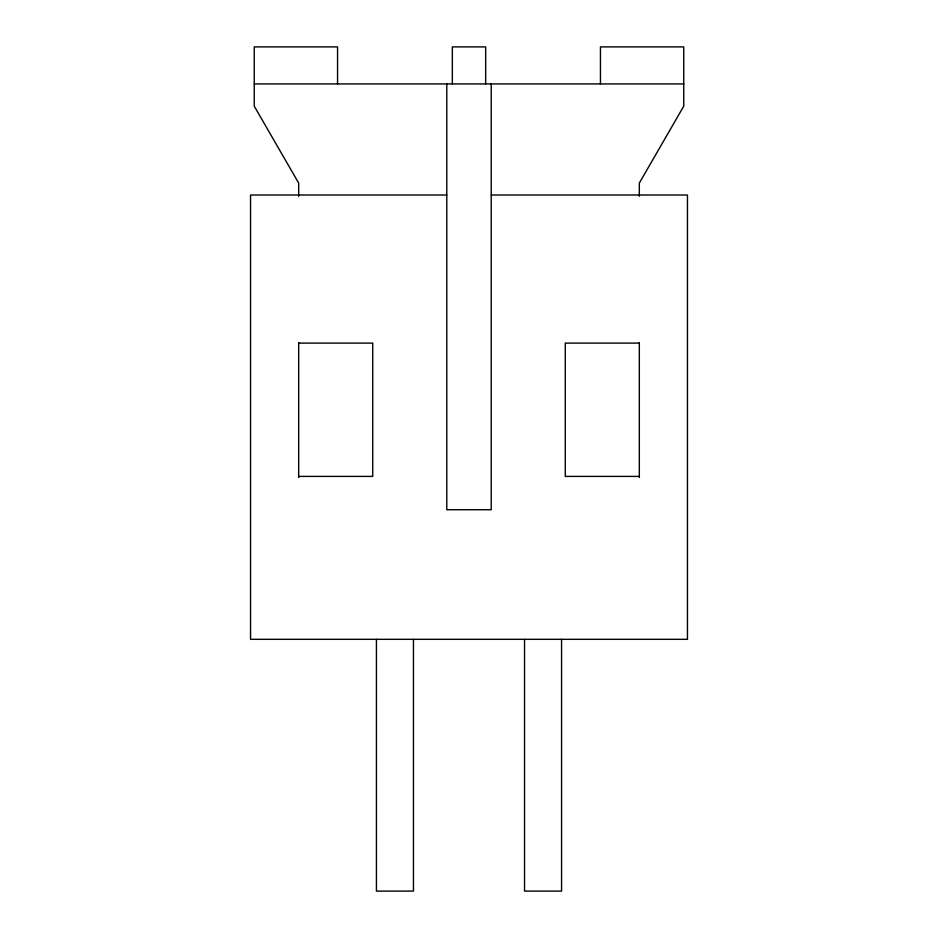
<?xml version="1.0" encoding="UTF-8"?>
<svg xmlns="http://www.w3.org/2000/svg" width="938" height="938" viewBox="0 0 938 938"><rect width="100%" height="100%" fill="white"/><g stroke="black" fill="none" stroke-linecap="round" stroke-linejoin="round"><path stroke-width="1.41" d="M254.245 83.928L683.755 83.928M446.781 195.01L250.54 195.01L250.54 639.317L687.46 639.317L687.46 195.01L491.219 195.01M298.683 343.109L372.726 343.109L372.726 476.41L298.683 476.41M639.317 343.109L565.274 343.109L565.274 476.41L639.317 476.41M639.317 196.277L639.317 183.098L683.755 106.146L683.755 46.9L600.449 46.9L600.449 83.928M639.317 342.757L639.317 477.501M561.569 639.317L561.569 891.1L524.541 891.1L524.541 639.317M491.219 83.928L491.219 509.733L446.781 509.733L446.781 83.928M485.661 83.928L485.661 46.9L452.339 46.9L452.339 83.928M413.459 639.317L413.459 891.1L376.431 891.1L376.431 639.317M337.551 83.928L337.551 46.9L254.245 46.9L254.245 106.146L298.683 183.098L298.683 196.277M298.683 342.757L298.683 477.501"/></g></svg>
